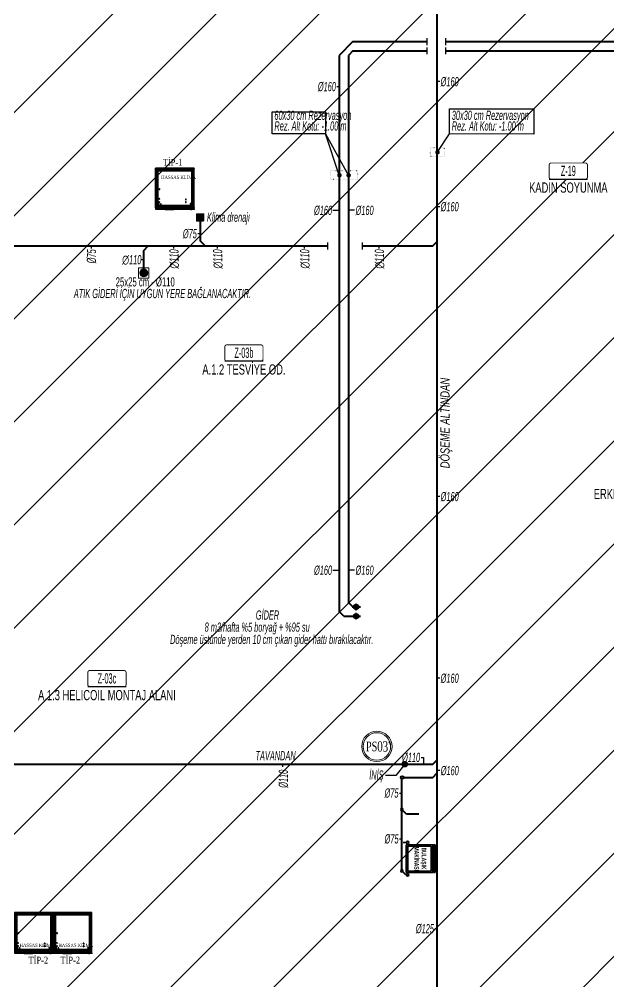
# Model space of a CAD drawing. Header units: centimetres. Extents: x 372964 to 529194, y 28783 to 59011.
# Drawn here: x 492013 to 493296, y 55016 to 57112 of the extents above; entities that cross this region are included whole.
import ezdxf
from ezdxf.enums import TextEntityAlignment as Align
from ezdxf.lldxf.tags import DXFTag

# ---------------------------------------------------------------- set-up
doc = ezdxf.new("R2010")
doc.units = ezdxf.units.CM
doc.linetypes.add('CONTINOUS', pattern=[0])
doc.linetypes.add('DOT', pattern=[0.25, 0, -0.25])
doc.layers.get('0').update_dxf_attribs({"lineweight": 9})
for name, color, linetype in [('-M-MAHAL-DEBILER', 7, 'Continuous'), ('-M-MAHAL-ETIKET-NOT', 7, 'Continuous'), ('-M-MAHAL-ETIKET-NOTM', 7, 'Continuous'), ('-M-MAHAL-ETK-', 7, 'Continuous'), ('-M-MAHAL-HAVA-DEGISIM', 7, 'Continuous'), ('-M-MAHAL-NO', 7, 'Continuous'), ('-M-MAHAL-NOM', 7, 'Continuous'), ('0-KRCN--DELİK BORU', 4, 'CONTINOUS')]:
    doc.layers.add(name, color=color, linetype=linetype)
for name, color, linetype, lineweight in [('0-KRCN REZ.', 4, 'Continuous', 30), ('0-KRCN-HVL-SANTRAL', 11, 'Continuous', 30), ('0-KRCN-M_PİSSU', 111, 'Continuous', 5), ('0-KRCN-SHT-05CIHAZ', 171, 'Continuous', 40), ('0-KRCN-SHT-MAKİNABULAŞIKÇAMAŞIR', 171, 'Continuous', 35), ('0-KRCN-SHT-PİSSU-BORU', 220, 'PISSU_LINE50', 40), ('0-KRCN-SHT-SÜZGEÇBANYO', 171, 'Continuous', 35), ('0-KRCN-SHT-YAZI-KOLADI-PİSSU', 1, 'Continuous', 35), ('0-KRCN-SHT-YAZI-ÇAP-PİSSU', 41, 'Continuous', 30), ('0-MEKANİK İSTERLER', 6, 'Continuous', 25), ('0-MEKANİK NOTLAR', 4, 'Continuous', 25)]:
    doc.layers.add(name, color=color, linetype=linetype, lineweight=lineweight)
doc.styles.add('-M-ISSO-TEXT-TTF', font='ARIALN.TTF')
doc.styles.add('-M-MHLETK-NOT', font='romans.shx', dxfattribs={"width": 0.7})
doc.styles.add('-M-MHLETK-TEXT', font='ARIALN.TTF', dxfattribs={"width": 0.7})
doc.styles.add('CAP', font='ARIALNB.TTF')
doc.styles.add('MUF', font='isocpeur.ttf')
doc.styles.get("Standard").update_dxf_attribs({"font": 'ISOCP.SHX'})
doc.styles.add('YAZI', font='times.ttf')
doc.styles.add('ÇAP', font='arial.ttf', dxfattribs={"height": 18})
doc.styles.add('ÇAP-2', font='ARIALNBI.TTF')
doc.linetypes.add('PISSU_LINE50', pattern='A,50,-10,["C",MUF,S=10,R=0,X=1,Y=-5],0', length=60)
tags = doc.linetypes.add('PİSSU', pattern='A,1.5,-0.2,[")",Standard,S=0.2,R=0,X=-0.04,Y=-0.1],-0.03', length=1.73).pattern_tags.tags
tags[15:16] = [DXFTag(74, 4), DXFTag(75, 0), DXFTag(340, '0'), DXFTag(46, 1.0), DXFTag(50, 0.0), DXFTag(44, 0.0), DXFTag(45, 0.0)]
tags[4:5] = [DXFTag(74, 4), DXFTag(75, 0), DXFTag(340, '0'), DXFTag(46, 1.0), DXFTag(50, 0.0), DXFTag(44, 0.0), DXFTag(45, 0.0)]

# ---------------------------------------------------------------- blocks, each defined once
blk = doc.blocks.new('M-MHLETK-YNG')
at = {"layer": '-M-MAHAL-ETIKET-NOTM', "color": 3, "style": '-M-ISSO-TEXT-TTF', "width": 0.8, "flags": 8}
blk.add_attdef('MAH-ADI2', text='', height=1.11, dxfattribs=at).set_placement((0, -2.55), align=Align.MIDDLE_CENTER)
at = {"layer": '-M-MAHAL-HAVA-DEGISIM', "style": '-M-MHLETK-NOT', "width": 0.5, "flags": 8}
blk.add_attdef('HAVADEG', text='', height=0.6, dxfattribs=at).set_placement((0, 3.61), align=Align.MIDDLE_CENTER)
blk.add_wipeout([(-2.08, 1.74), (2.08, 1.74), (2.08, 0), (-2.08, 0)]).dxf.layer = '-M-MAHAL-ETK-'
at = {"layer": '-M-MAHAL-ETK-', "color": 0}
for p, q in [((-2.08, 0), (2.08, 0)), ((-1.16, 0), (-1.16, 0))]:
    blk.add_line(p, q, dxfattribs=at)
blk.add_lwpolyline([(-1.88, 1.74, 0.1, 0.1, 0), (1.88, 1.74, 0.1, 0.1, -0.414214), (2.08, 1.54, 0.1, 0.1, 0), (2.08, 0.2, 0.1, 0.1, -0.414214), (1.88, 0, 0.1, 0.1, 0), (-1.88, 0, 0.1, 0.1, -0.414214), (-2.08, 0.2, 0.1, 0.1, 0), (-2.08, 1.54, 0.1, 0.1, -0.414214)], format="xyseb", close=True, dxfattribs=at)
at = {"layer": '-M-MAHAL-DEBILER', "color": 4, "style": '-M-MHLETK-NOT', "width": 0.5, "flags": 8}
blk.add_attdef('DEBIS', text='', height=0.4, dxfattribs=at).set_placement((-2.17, 2.15), align=Align.MIDDLE_CENTER)
at = {"layer": '-M-MAHAL-DEBILER', "color": 191, "style": '-M-MHLETK-NOT', "width": 0.5, "flags": 8}
blk.add_attdef('DEBIR', text='', height=0.4, dxfattribs=at).set_placement((-1.61, 2.15), align=Align.MIDDLE_CENTER)
at = {"layer": '-M-MAHAL-DEBILER', "color": 31, "style": '-M-MHLETK-NOT', "width": 0.5, "flags": 8}
blk.add_attdef('DEBIF', text='', height=0.4, dxfattribs=at).set_placement((1.59, 2.15), align=Align.MIDDLE_CENTER)
at = {"layer": '-M-MAHAL-DEBILER', "color": 1, "style": '-M-MHLETK-NOT', "width": 0.5, "flags": 8}
blk.add_attdef('DEBIE', text='', height=0.4, dxfattribs=at).set_placement((2.32, 2.15), align=Align.MIDDLE_CENTER)
at = {"layer": '-M-MAHAL-ETIKET-NOT', "color": 3}
for tag, height, style, width, flags, p in [('KIS', 0.04, '-M-MHLETK-NOT', 0.5, 9, (-2.59, 1.62)), ('ALAN', 0.04, '-M-MHLETK-NOT', 0.5, 9, (-2.58, 1.56)), ('RH', 0.04, '-M-MHLETK-NOT', 0.5, 9, (-2.39, 1.62)), ('YUKSEKLIK', 0.04, '-M-MHLETK-NOT', 0.5, 9, (-2.32, 1.56)), ('YAZ', 0.04, '-M-MHLETK-NOT', 0.5, 9, (-2.18, 1.62)), ('MAH-ADI', 1.11, '-M-ISSO-TEXT-TTF', 0.8, 8, (0, -0.93))]:
    blk.add_attdef(tag, text='', height=height, dxfattribs=dict(at, style=style, width=width, flags=flags)).set_placement(p, align=Align.MIDDLE_CENTER)
at = {"layer": '-M-MAHAL-ETIKET-NOT', "color": 3, "style": '-M-MHLETK-NOT', "width": 0.5, "flags": 9}
for tag, p, height in [('HL', (-2.62, 1.49), 0.0286), ('KLKTR', (-2.62, 1.42), 0.04), ('RDY-BOY1', (-2.61, 1.37), 0.0286), ('RDY-BOY2', (-2.61, 1.32), 0.0286), ('RDY-BOY3', (-2.61, 1.27), 0.0286), ('RDY-BOY4', (-2.61, 1.22), 0.0286), ('KON-BOY1', (-2.61, 1.14), 0.0286), ('KON-BOY2', (-2.61, 1.09), 0.0286), ('KON-BOY3', (-2.61, 1.04), 0.0286), ('HLA', (-2.52, 1.49), 0.0286), ('RDY-TIP1', (-2.5, 1.37), 0.0286), ('RDY-TIP2', (-2.5, 1.32), 0.0286), ('RDY-TIP3', (-2.5, 1.27), 0.0286), ('RDY-TIP4', (-2.5, 1.22), 0.0286), ('KON-TIP1', (-2.5, 1.14), 0.0286), ('KON-TIP2', (-2.5, 1.09), 0.0286), ('KON-TIP3', (-2.5, 1.04), 0.0286), ('RDY-ADET1', (-2.39, 1.37), 0.0286), ('RDY-ADET2', (-2.39, 1.32), 0.0286), ('RDY-ADET3', (-2.39, 1.27), 0.0286), ('RDY-ADET4', (-2.39, 1.22), 0.0286), ('KON-ADET1', (-2.39, 1.14), 0.0286), ('KON-ADET2', (-2.39, 1.09), 0.0286), ('KON-ADET3', (-2.39, 1.04), 0.0286), ('RDY-ISI1', (-2.27, 1.37), 0.0286), ('RDY-ISI2', (-2.27, 1.32), 0.0286), ('RDY-ISI3', (-2.27, 1.27), 0.0286), ('RDY-ISI4', (-2.27, 1.22), 0.0286), ('KON-ISI1', (-2.27, 1.14), 0.0286), ('KON-ISI2', (-2.27, 1.09), 0.0286), ('KON-ISI3', (-2.27, 1.04), 0.0286), ('SHG', (-2.23, 1.49), 0.0286), ('AHU', (-2.23, 1.44), 0.0286), ('LHG', (-2.13, 1.49), 0.0286), ('RDY-BNP1', (-2.1, 1.37), 0.0286), ('RDY-BNP2', (-2.1, 1.32), 0.0286), ('RDY-BNP3', (-2.1, 1.27), 0.0286), ('RDY-BNP4', (-2.1, 1.22), 0.0286), ('KON-BNP1', (-2.1, 1.14), 0.0286), ('KON-BNP2', (-2.1, 1.09), 0.0286), ('KON-BNP3', (-2.1, 1.04), 0.0286), ('HG', (-2.04, 1.49), 0.0286), ('HGA', (-1.96, 1.49), 0.0286), ('EF', (-1.96, 1.44), 0.0286), ('RDY-BNK1', (-1.96, 1.37), 0.0286), ('RDY-BNK2', (-1.96, 1.32), 0.0286), ('RDY-BNK3', (-1.96, 1.27), 0.0286), ('RDY-BNK4', (-1.96, 1.22), 0.0286), ('KON-BNK1', (-1.96, 1.14), 0.0286), ('KON-BNK2', (-1.96, 1.09), 0.0286), ('KON-BNK3', (-1.96, 1.04), 0.0286), ('FCU-TIP1', (-2.61, 0.96), 0.0286), ('FCU-TIP2', (-2.61, 0.91), 0.0286), ('FCU-TIP3', (-2.61, 0.86), 0.0286), ('VRV-TIP1', (-2.61, 0.76), 0.0286), ('VRV-TIP2', (-2.61, 0.71), 0.0286), ('FCU-ADET1', (-2.52, 0.96), 0.0286), ('FCU-ADET2', (-2.52, 0.91), 0.0286), ('FCU-ADET3', (-2.52, 0.86), 0.0286), ('VRV-ADET1', (-2.52, 0.76), 0.0286), ('VRV-ADET2', (-2.52, 0.71), 0.0286), ('FCU-KAP1', (-2.4, 0.96), 0.0286), ('FCU-KAP2', (-2.4, 0.91), 0.0286), ('FCU-KAP3', (-2.4, 0.86), 0.0286), ('VRV-KAP1', (-2.4, 0.76), 0.0286), ('VRV-KAP2', (-2.4, 0.71), 0.0286), ('FCU-DUY1', (-2.27, 0.96), 0.0286), ('FCU-DUY2', (-2.27, 0.91), 0.0286), ('FCU-DUY3', (-2.27, 0.86), 0.0286), ('VRV-DUY1', (-2.27, 0.76), 0.0286), ('VRV-DUY2', (-2.27, 0.71), 0.0286), ('FCU-SOG1', (-2.15, 0.96), 0.0286), ('FCU-SOG2', (-2.15, 0.91), 0.0286), ('FCU-SOG3', (-2.15, 0.86), 0.0286), ('VRV-SOG1', (-2.15, 0.76), 0.0286), ('VRV-SOG2', (-2.15, 0.71), 0.0286), ('FCU-ISI1', (-2.04, 0.96), 0.0286), ('FCU-ISI2', (-2.04, 0.91), 0.0286), ('FCU-ISI3', (-2.04, 0.86), 0.0286), ('VRV-ISI1', (-2.04, 0.76), 0.0286), ('VRV-ISI2', (-2.04, 0.71), 0.0286), ('FCU-DEBI1', (-1.95, 0.96), 0.0286), ('FCU-DEBI2', (-1.95, 0.91), 0.0286), ('FCU-DEBI3', (-1.95, 0.86), 0.0286), ('VRV-DEBI1', (-1.95, 0.76), 0.0286), ('VRV-DEBI2', (-1.95, 0.71), 0.0286), ('FCU-BNP1', (-1.83, 0.96), 0.0286), ('FCU-BNP2', (-1.83, 0.91), 0.0286), ('FCU-BNP3', (-1.83, 0.86), 0.0286), ('VRV-BNP1', (-1.83, 0.76), 0.0286), ('VRV-BNP2', (-1.83, 0.71), 0.0286), ('FCU-BNK1', (-1.61, 0.96), 0.0286), ('FCU-BNK2', (-1.61, 0.91), 0.0286), ('FCU-BNK3', (-1.61, 0.86), 0.0286), ('VRV-BNK1', (-1.61, 0.76), 0.0286), ('VRV-BNK2', (-1.61, 0.71), 0.0286)]:
    blk.add_attdef(tag, p, '', height=height, dxfattribs=at)
at = {"layer": '-M-MAHAL-HAVA-DEGISIM', "style": '-M-MHLETK-NOT', "width": 0.5, "flags": 8}
blk.add_attdef('HAVA', text='', height=0.6, dxfattribs=at).set_placement((0, 2.4), align=Align.MIDDLE_CENTER)
at = {"layer": '-M-MAHAL-NO', "color": 7, "style": '-M-MHLETK-TEXT', "width": 0.6, "flags": 8}
blk.add_attdef('MAH-NO', text='', height=1.11, dxfattribs=at).set_placement((0, 0.89), align=Align.MIDDLE_CENTER)
at = {"layer": '-M-MAHAL-NOM', "color": 7, "style": '-M-MHLETK-TEXT', "width": 0.6, "flags": 8}
blk.add_attdef('MAH-NOM', text='', height=1.11, dxfattribs=at).set_placement((0, 0.89), align=Align.MIDDLE_CENTER)
blk = doc.blocks.new('*U37')
at = {"layer": '0-KRCN-SHT-MAKİNABULAŞIKÇAMAŞIR', "color": 120}
for p, q in [((-27, 50.6), (27, 50.6)), ((-35.3, -3.5), (-35.3, -10.8))]:
    blk.add_line(p, q, dxfattribs=at)
blk.add_lwpolyline([(30, 55.3), (-30, 55.3), (-30, 58.8), (30, 58.8)], close=True, dxfattribs=at)
at = {"layer": '0-KRCN-SHT-MAKİNABULAŞIKÇAMAŞIR'}
blk.add_lwpolyline([(30, 54.3), (-30, 54.3), (-30, -3.7), (30, -3.7), (30, 54.3)], close=True, dxfattribs=at)
at = {"layer": '0-KRCN-SHT-MAKİNABULAŞIKÇAMAŞIR', "color": 120}
blk.add_lwpolyline([(-27, 50.6), (-27, -0.7), (27, -0.7), (27, 50.6)], dxfattribs=at)
for centre in [(-35.3, -0.9), (35.3, -0.9)]:
    blk.add_circle(centre, 2.69, dxfattribs=at)
at = {"layer": '0-KRCN-SHT-MAKİNABULAŞIKÇAMAŞIR', "color": 120, "style": 'CAP', "width": 0.75}
for s, p in [('MAKİNASI', (0.1, 19.8)), ('BULAŞIK', (-0.4, 33.1))]:
    blk.add_text(s, height=10, dxfattribs=at).set_placement(p, align=Align.MIDDLE)
blk = doc.blocks.new('A$C354C280E')
at = {"layer": '0-KRCN-SHT-YAZI-KOLADI-PİSSU', "color": 6, "lineweight": 20}
for radius in [22, 20]:
    blk.add_circle((0, 0), radius, dxfattribs=at)
at = {"layer": '0-KRCN-SHT-YAZI-KOLADI-PİSSU', "color": 6, "style": 'YAZI', "width": 0.7}
blk.add_text('PS', height=14, rotation=360, dxfattribs=at).set_placement((0.6, 0), align=Align.MIDDLE_RIGHT)
blk.add_attdef('99', text='', height=14, rotation=360, dxfattribs=at).set_placement((0.6, 0), align=Align.MIDDLE_LEFT)
blk = doc.blocks.new('G$CAA6DA624')
at = {"layer": '0-KRCN-SHT-YAZI-ÇAP-PİSSU', "linetype": 'Continuous'}
blk.add_lwpolyline([(0, 54.6), (184, 54.6), (184, -0.1), (0, 0)], close=True, dxfattribs=at)
at = {"layer": '0-KRCN-SHT-YAZI-ÇAP-PİSSU', "linetype": 'Continuous', "style": 'ÇAP-2', "width": 0.7}
for s, p in [('30x30 cm Rezervasyon', (5.1, 30.7)), ('Rez. Alt Kotu: -1.00 m', (5.1, 7.4))]:
    blk.add_text(s, height=20, dxfattribs=at).set_placement(p)
blk = doc.blocks.new('DİKİŞLİ ÇELİK BORU-DN50')
h = blk.add_hatch(color=256)
edge = h.paths.add_edge_path(flags=17)
edge.add_arc((0, 0), 26.5, 0, 360)
edge = h.paths.add_edge_path()
edge.add_arc((0, 0), 30.1, 0, 360)
at = {"color": 7}
for radius in [30.1, 26.5]:
    blk.add_circle((0, 0), radius, dxfattribs=at)
blk = doc.blocks.new('A$C54E7696C')
at = {"layer": '0-KRCN-M_PİSSU', "color": 41}
for p, q in [((13.3, 7.5), (1.7, 7.5)), ((13.1, 9.1), (1.9, 9.1)), ((13.1, 5.9), (1.9, 5.9)), ((12.4, 4.3), (2.6, 4.3)), ((12.3, 10.7), (2.7, 10.7)), ((10.9, 2.7), (4.1, 2.7)), ((10.7, 12.3), (4.3, 12.3))]:
    blk.add_line(p, q, dxfattribs=at)
at = {"layer": '0-KRCN-M_PİSSU'}
blk.add_lwpolyline([(15, 0), (0, 0), (0, 15), (15, 15)], close=True, dxfattribs=at)
at = {"layer": '0-KRCN-M_PİSSU', "color": 41}
blk.add_circle((7.5, 7.4), 5.83, dxfattribs=at)
blk = doc.blocks.new('*U36')
at = {"layer": '0-KRCN-M_PİSSU', "color": 124}
blk.add_circle((0, 0), 8, dxfattribs=at)
at = {"layer": '0-KRCN-M_PİSSU', "color": 41}
for radius in [6.75, 5.25, 3.75, 2.25, 0.75]:
    blk.add_circle((0, 0), radius, dxfattribs=at)
blk = doc.blocks.new('A$C599c51df')
at = {"layer": '0-KRCN-M_PİSSU', "xscale": 1.493337490610429, "yscale": 1.493337490610429, "zscale": 1.493337490610429}
blk.add_blockref('A$C54E7696C', (0, 0), dxfattribs=at)
at = {"layer": '0-KRCN-M_PİSSU', "xscale": -1, "rotation": 180}
blk.add_blockref('*U36', (11.2, 11.2), dxfattribs=at)
blk = doc.blocks.new('G$C18012375')
at = {"layer": '0-KRCN-SHT-PİSSU-BORU', "color": 30}
for p, q in [((0, 9), (0, -9)), ((0, 0), (0, 5))]:
    blk.add_line(p, q, dxfattribs=at)
blk.add_circle((0, 0), 5, dxfattribs=at)
for centre, start, end in [((0, -2.5), 90, 270), ((0, 2.5), 270, 90)]:
    blk.add_arc(centre, 2.5, start, end, dxfattribs=at)
at = {"layer": '0-KRCN-SHT-YAZI-ÇAP-PİSSU', "color": 30, "linetype": 'Continuous'}
blk.add_line((-7.5, 0), (7.5, 0), dxfattribs=at)
blk = doc.blocks.new('SE2')
at = {"layer": '0-KRCN-HVL-SANTRAL', "color": 7, "linetype": 'Continuous'}
for p, q in [((270.7, 172.9), (270.7, 258.3)), ((270.7, 258.3), (270.9, 258.3)), ((273, 258.5), (270.9, 258.5)), ((270.9, 258.5), (270.9, 258.4)), ((273, 258.4), (270.9, 258.4)), ((270.9, 258.3), (270.9, 258.3)), ((270.9, 258.3), (273, 258.3)), ((270.9, 172.9), (270.9, 258.3)), ((273, 258.3), (273, 254.7)), ((273, 254.7), (273, 254.7)), ((273, 254.7), (273, 254.7)), ((273, 254.7), (273.2, 254.7)), ((273, 176.2), (273, 254.7)), ((273.1, 254.8), (273.1, 258.3)), ((273.1, 254.8), (273.2, 254.8)), ((273.2, 258.3), (273.3, 258.3)), ((273.2, 254.8), (273.2, 258.3)), ((273.2, 256.8), (273.3, 256.8)), ((273.9, 256.3), (273.2, 256.3)), ((352.7, 255.9), (273.2, 255.9)), ((273.2, 254.7), (273.2, 254.8)), ((273.2, 254.7), (273.2, 176.2)), ((275.8, 253.3), (273.2, 253.3)), ((273.3, 256.8), (273.3, 258.3)), ((352.6, 258.3), (273.3, 258.3)), ((273.3, 258.3), (273.3, 256.8)), ((352.6, 256.8), (273.3, 256.8)), ((273.4, 258.5), (352.5, 258.5)), ((273.4, 256.6), (273.4, 256.6)), ((352.5, 256.6), (273.4, 256.6)), ((275.9, 253.3), (273.6, 253.3)), ((273.6, 253.3), (273.6, 177.3)), ((273.9, 256.5), (273.9, 256.6)), ((351.9, 256.5), (273.9, 256.5)), ((273.9, 256.2), (273.9, 256.5)), ((351.9, 256.2), (273.9, 256.2)), ((274.2, 256.6), (274.2, 256.5)), ((274.2, 256.5), (351.6, 256.5)), ((276.1, 254), (275.8, 254)), ((275.8, 254), (275.8, 253.3)), ((275.9, 177.3), (275.9, 253.3)), ((276.1, 253.7), (276.1, 254)), ((276.1, 253.7), (349.7, 253.7)), ((276.1, 253.3), (276.1, 253.7)), ((349.7, 253.3), (276.1, 253.3)), ((349.7, 254), (350, 254)), ((349.7, 253.7), (349.7, 254)), ((349.7, 253.3), (349.7, 253.7)), ((352.3, 253.3), (349.9, 253.3)), ((349.9, 253.3), (349.9, 177.3)), ((350, 254), (350, 253.3)), ((352.7, 253.3), (350, 253.3)), ((351.6, 256.5), (351.6, 256.6)), ((351.9, 256.6), (351.9, 256.5)), ((351.9, 256.2), (351.9, 256.5)), ((352.7, 256.3), (351.9, 256.3)), ((352.3, 177.3), (352.3, 253.3)), ((352.5, 256.6), (352.5, 256.6)), ((352.7, 258.3), (352.6, 258.3)), ((352.6, 258.3), (352.6, 256.8)), ((352.6, 256.8), (352.6, 258.3)), ((352.7, 256.8), (352.6, 256.8)), ((352.7, 254.8), (352.7, 258.3)), ((352.7, 254.7), (352.7, 254.8)), ((352.8, 254.8), (352.7, 254.8)), ((352.9, 254.7), (352.7, 254.7)), ((352.7, 254.7), (352.7, 176.2)), ((354.9, 258.3), (352.8, 258.3)), ((352.8, 258.3), (352.8, 254.7)), ((352.8, 254.8), (352.8, 258.3)), ((352.9, 254.7), (352.8, 254.7)), ((352.9, 258.5), (354.9, 258.5)), ((352.9, 258.4), (354.9, 258.4)), ((352.9, 254.7), (352.9, 254.7)), ((352.9, 176.2), (352.9, 254.7)), ((354.9, 258.5), (354.9, 258.4)), ((354.9, 172.9), (354.9, 258.3)), ((354.9, 258.3), (354.9, 258.3)), ((355.1, 258.3), (354.9, 258.3)), ((355.1, 172.9), (355.1, 258.3)), ((270.7, 172.9), (270.9, 172.9)), ((270.9, 172.8), (270.9, 172.9)), ((270.9, 172.8), (272.7, 172.8)), ((270.9, 172.7), (270.9, 172.8)), ((272.8, 172.8), (270.9, 172.8)), ((270.9, 172.7), (272.7, 172.7)), ((272.8, 174.5), (272.8, 172.8)), ((273.2, 174.5), (272.8, 174.5)), ((272.8, 174.4), (273.8, 174.3)), ((273, 174.3), (272.8, 174.3)), ((273.7, 174.3), (272.8, 174.3)), ((272.8, 172.9), (272.8, 174.1)), ((272.9, 172.9), (272.9, 174.1)), ((273, 176.2), (273.2, 176.2)), ((273, 176.2), (273, 176.2)), ((273.2, 176.2), (273, 176.2)), ((273, 174.3), (273.6, 174.3)), ((273, 174.2), (273.6, 174.2)), ((273.2, 177.3), (275.8, 177.3)), ((273.2, 176.2), (273.2, 176.2)), ((273.2, 176.2), (273.2, 174.5)), ((273.2, 174.8), (274, 174.7)), ((273.2, 173.5), (273.2, 171.9)), ((273.3, 173.5), (273.3, 171.9)), ((273.3, 171.8), (275.3, 169.5)), ((274, 173.7), (273.4, 173.7)), ((274, 173.6), (273.4, 173.6)), ((274.2, 173.5), (273.4, 173.5)), ((273.4, 173.5), (273.4, 171.9)), ((273.4, 171.9), (275.4, 169.6)), ((273.4, 171.9), (275.4, 169.7)), ((273.5, 173.8), (273.5, 173.7)), ((352.3, 173.8), (273.5, 173.8)), ((273.6, 177.3), (275.9, 177.3)), ((273.7, 174.3), (273.6, 174.3)), ((273.6, 174.3), (273.6, 174.2)), ((273.8, 173.5), (274, 173.5)), ((274, 174.7), (273.9, 174.4)), ((274, 174.7), (274.2, 174.7)), ((274, 173.6), (274, 173.7)), ((274, 173.7), (274.2, 173.7)), ((274, 173.5), (274, 173.6)), ((274.1, 173.5), (274.1, 173.6)), ((274.2, 173.6), (274.1, 173.6)), ((274.2, 174.7), (352.7, 174.7)), ((274.2, 174.7), (275, 174.7)), ((274.2, 174.7), (274.2, 174.5)), ((351.7, 174.5), (274.2, 174.5)), ((274.2, 174.5), (274.2, 174.5)), ((274.2, 173.7), (351.7, 173.7)), ((274.2, 173.7), (274.2, 173.5)), ((274.2, 173.5), (274.2, 173.5)), ((274.2, 173.5), (274.2, 173.5)), ((274.2, 173.5), (274.2, 173.5)), ((351.7, 173.5), (274.2, 173.5)), ((275, 174.5), (275, 174.7)), ((275.4, 174.5), (275.5, 174.5)), ((275.4, 169.7), (275.5, 169.7)), ((275.5, 169.7), (275.5, 169.7)), ((275.5, 169.7), (350.4, 169.7)), ((275.5, 169.7), (275.5, 169.5)), ((275.5, 169.6), (275.5, 169.6)), ((275.5, 169.6), (275.5, 169.5)), ((275.5, 169.5), (275.5, 169.5)), ((350.4, 169.5), (275.5, 169.5)), ((275.8, 176.6), (275.8, 177.3)), ((276.1, 176.6), (275.8, 176.6)), ((275.8, 169.5), (275.8, 169.3)), ((278.6, 169.3), (275.8, 169.3)), ((275.8, 169.3), (278.6, 169.3)), ((275.8, 169.3), (276.1, 169)), ((276.1, 177.3), (349.7, 177.3)), ((276.1, 177.3), (276.1, 176.9)), ((276.1, 176.9), (276.1, 176.6)), ((349.7, 176.9), (276.1, 176.9)), ((278.3, 169), (276.1, 169)), ((276.2, 169), (278.3, 169)), ((278.3, 169), (278.6, 169.3)), ((278.6, 169.3), (278.6, 169.5)), ((315.3, 169.5), (315.3, 169)), ((315.9, 169), (315.3, 169)), ((315.9, 169), (315.9, 169.5)), ((333.4, 169), (315.9, 169)), ((333.4, 169.5), (333.4, 169)), ((334, 169), (333.4, 169)), ((334, 169), (334, 169.5)), ((349.7, 177.3), (349.7, 176.9)), ((349.7, 176.9), (349.7, 176.6)), ((349.7, 176.6), (350, 176.6)), ((349.9, 177.3), (352.3, 177.3)), ((350, 177.3), (352.7, 177.3)), ((350, 176.6), (350, 177.3)), ((350.4, 169.7), (350.4, 169.5)), ((350.4, 169.7), (350.4, 169.7)), ((350.4, 169.7), (350.5, 169.7)), ((350.4, 169.6), (350.4, 169.5)), ((350.4, 169.6), (350.4, 169.6)), ((350.4, 169.5), (350.4, 169.5)), ((350.5, 169.6), (352.5, 171.9)), ((350.5, 169.7), (352.5, 171.9)), ((350.5, 169.5), (352.6, 171.8)), ((351, 170.2), (351, 170.3)), ((351.7, 169.6), (351.1, 170.2)), ((351.2, 170.3), (351.4, 170.1)), ((352.4, 169.6), (351.4, 170.5)), ((351.4, 170.1), (351.6, 170.3)), ((351.7, 173.5), (351.7, 173.7)), ((351.7, 173.7), (351.8, 173.7)), ((351.7, 173.5), (351.7, 173.6)), ((351.7, 173.6), (351.7, 173.6)), ((352.5, 173.5), (351.7, 173.5)), ((351.7, 173.5), (351.7, 173.5)), ((351.7, 173.5), (351.7, 173.5)), ((351.7, 173.5), (351.7, 173.5)), ((352, 169.9), (351.7, 169.6)), ((351.7, 169.6), (352, 169.9)), ((351.7, 169.6), (351.7, 169.6)), ((352.4, 173.7), (351.8, 173.7)), ((351.8, 173.6), (351.8, 173.7)), ((352.4, 173.6), (351.8, 173.6)), ((351.8, 173.5), (351.8, 173.6)), ((351.8, 173.5), (352, 173.5)), ((352, 171.3), (351.9, 171.3)), ((352, 171.3), (352, 171.3)), ((352.1, 174.3), (352.2, 174.3)), ((352.2, 174.3), (352.2, 174.2)), ((352.2, 174.3), (352.8, 174.3)), ((352.2, 174.2), (352.8, 174.2)), ((352.3, 173.8), (352.3, 173.7)), ((352.4, 171.6), (352.6, 171.4)), ((352.5, 171.9), (352.5, 173.5)), ((352.5, 171.9), (352.5, 173.5)), ((352.6, 171.9), (352.6, 173.5)), ((352.6, 171.4), (353.5, 172.5)), ((352.7, 176.2), (352.7, 176.2)), ((352.9, 176.2), (352.7, 176.2)), ((352.7, 176.2), (352.7, 174.5)), ((352.7, 176.2), (352.9, 176.2)), ((352.7, 174.5), (352.7, 174.3)), ((352.7, 174.5), (353.1, 174.5)), ((352.9, 176.2), (352.9, 176.2)), ((352.9, 172.9), (352.9, 174.1)), ((353.4, 170.2), (352.9, 169.6)), ((353, 172.9), (353, 174.1)), ((353, 172.7), (353.1, 172.7)), ((353, 172), (353, 172.7)), ((353.1, 174.5), (353.1, 172.8)), ((353.1, 172.8), (354.9, 172.8)), ((354.9, 172.8), (353.1, 172.8)), ((354.9, 172.7), (353.1, 172.7)), ((353.1, 172.7), (353.1, 172.1)), ((353.4, 170.7), (353.6, 170.9)), ((354, 172.5), (354.6, 172)), ((354.6, 171.5), (354.1, 170.9)), ((354.2, 170.9), (354.1, 170.9)), ((354.2, 171), (354.2, 170.9)), ((354.5, 172.7), (354.5, 172)), ((354.5, 172.7), (354.5, 172)), ((354.5, 172.1), (354.5, 172.7)), ((354.5, 171.4), (354.5, 171.3)), ((354.5, 171.4), (354.5, 171.3)), ((354.5, 171.3), (354.5, 171.3)), ((354.5, 171.3), (354.5, 171.3)), ((354.5, 171.3), (354.5, 171.3)), ((354.9, 172.8), (354.9, 172.9)), ((355.1, 172.9), (354.9, 172.9)), ((354.9, 172.7), (354.9, 172.8))]:
    blk.add_line(p, q, dxfattribs=at)
blk.add_lwpolyline([(270.7, 258.5), (355.1, 258.5), (355.1, 169.5), (270.7, 169.5)], close=True, dxfattribs=at)
for centre, radius in [((274, 251.9), 0.35), ((351.8, 251.9), 0.35), ((274, 227.5), 0.35), ((346.6, 213.3), 0.9), ((351.8, 227.5), 0.35), ((274, 203.1), 0.35), ((289.2, 190.8), 0.9), ((346.8, 191.8), 0.9), ((351.8, 203.1), 0.35), ((274, 178.7), 0.35), ((279.2, 181.3), 0.9), ((289.2, 184.8), 0.9), ((343.6, 180.4), 0.9), ((346.8, 185), 0.9), ((348.3, 180.4), 0.9), ((351.8, 178.7), 0.35)]:
    blk.add_circle(centre, radius, dxfattribs=at)
for centre, radius, start, end in [((270.9, 258.3), 0.2, 90, 180), ((270.9, 258.3), 0.1, 90, 180), ((273, 258.3), 0.2, 0, 90), ((273, 258.3), 0.1, 0, 90), ((273.4, 258.3), 0.2, 90, 180), ((273.4, 256.8), 0.2, 180, 270), ((273.4, 258.3), 0.1, 157.5, 180), ((352.5, 258.3), 0.2, 0, 90), ((352.5, 256.8), 0.2, 270, 0), ((352.5, 258.3), 0.1, 0, 32.8923), ((352.9, 258.3), 0.2, 90, 180), ((352.9, 258.3), 0.1, 90, 180), ((354.9, 258.3), 0.2, 0, 90), ((354.9, 258.3), 0.1, 0, 90), ((270.9, 172.9), 0.2, 180, 270), ((270.9, 172.9), 0.1, 180, 270), ((272.7, 172.9), 0.2, 270, 0), ((272.7, 172.9), 0.1, 270, 0), ((273, 174.1), 0.2, 90, 180), ((273, 174.1), 0.1, 90, 180), ((273.4, 173.5), 0.2, 90, 180), ((273.4, 171.9), 0.2, 180, 222), ((273.4, 173.5), 0.1, 90, 180), ((273.4, 171.9), 0.1, 180, 222), ((274.2, 173.8), 0.65, 90, 180), ((273.8, 173.3), 0.2, 90, 112.3795), ((274, 173.6), 0.1, 0, 90), ((275, 174), 0.7, 50.2113, 90), ((275.5, 169.7), 0.2, 222, 270), ((275.5, 169.7), 0.1, 222, 270), ((275, 174), 0.7, 45.9033, 50.2113), ((275.9, 169.3), 0.05, 180, 225), ((276.2, 169), 0.05, 225, 270), ((278.3, 169), 0.05, 270, 315), ((278.6, 169.3), 0.05, 315, 0), ((350.4, 169.7), 0.1, 270, 318), ((350.4, 169.7), 0.2, 270, 318), ((351.7, 173.8), 0.65, 0, 90), ((351.8, 173.6), 0.1, 90, 180), ((352, 173.3), 0.2, 67.6205, 90), ((352.4, 173.5), 0.2, 0, 90), ((352.4, 173.5), 0.1, 0, 90), ((352.7, 169.9), 0.381, 228, 318), ((352.4, 171.9), 0.1, 318, 0), ((352.4, 171.9), 0.2, 318, 0), ((352.8, 174.1), 0.2, 0, 90), ((352.8, 174.1), 0.1, 0, 90), ((353.1, 172.9), 0.2, 180, 270), ((353.1, 172.9), 0.1, 180, 270), ((353.2, 170.4), 0.381, 318, 48), ((353.8, 172.2), 0.381, 48, 138), ((353.8, 171.2), 0.381, 228, 318), ((354.2, 171.3), 0.38, 270, 0), ((354.2, 171.3), 0.3, 275.5701, 0), ((354.2, 171.3), 0.38, 270, 0), ((354.3, 171.7), 0.381, 318, 48), ((354.9, 172.9), 0.1, 270, 0), ((354.9, 172.9), 0.2, 270, 0)]:
    blk.add_arc(centre, radius, start, end, dxfattribs=at)
for centre, major_axis, start_param, end_param in [((273.4, 256.8), (0, 0.2), 1.570796, 3.141593), ((352.5, 256.8), (0, -0.2), 0, 1.570796)]:
    blk.add_ellipse(centre, major_axis=major_axis, ratio=0.5, start_param=start_param, end_param=end_param, dxfattribs=at)
for points in [[(273.4, 258.5), (273.4, 258.5), (273.4, 258.5), (273.3, 258.4), (273.3, 258.4), (273.3, 258.4), (273.3, 258.4), (273.3, 258.3), (273.3, 258.3), (273.3, 258.3)], [(352.6, 258.3), (352.6, 258.3), (352.6, 258.3), (352.5, 258.4), (352.5, 258.4), (352.5, 258.4), (352.5, 258.4), (352.5, 258.5), (352.5, 258.5), (352.5, 258.5)]]:
    blk.add_open_spline(points, degree=3, knots=[0, 0, 0, 0, 0.25, 0.25, 0.5, 0.5, 0.75, 0.75, 1, 1, 1, 1], dxfattribs=at)
blk.add_point((270.7, 169.5), dxfattribs=at)
blk = doc.blocks.new('0-MEK-SHT-SÜZGEÇ BANYO-1')
at = {"layer": '0-KRCN-SHT-SÜZGEÇBANYO', "color": 120, "lineweight": 20}
for p, q in [((-5, -4.5), (5, -4.5)), ((-5, -6.5), (5, -6.5)), ((-5, -8.5), (5, -8.5)), ((-5, -10.5), (5, -10.5))]:
    blk.add_line(p, q, dxfattribs=at)
at = {"layer": '0-KRCN-SHT-SÜZGEÇBANYO'}
blk.add_lwpolyline([(-7.5, 0), (7.5, 0), (7.5, -15), (-7.5, -15)], close=True, dxfattribs=at)
at = {"layer": '0-KRCN-SHT-SÜZGEÇBANYO', "color": 120, "lineweight": 20}
blk.add_lwpolyline([(-5, -2.5), (5, -2.5), (5, -12.5), (-5, -12.5)], close=True, dxfattribs=at)
at = {"layer": '0-KRCN-SHT-SÜZGEÇBANYO'}
blk.add_circle((0, -7.5), 3.5, dxfattribs=at)

msp = doc.modelspace()

# ---------------------------------------------------------------- hatches: boundary and pattern name
h = msp.add_hatch()
h.set_pattern_fill('ANSI31', color=8, scale=50, style=0)
h.paths.add_polyline_path([(475400, 51640), (498580, 51640), (498580, 57840), (475400, 57840)])
at = {"layer": '0-KRCN-SHT-PİSSU-BORU'}
h = msp.add_hatch(dxfattribs=at)
h.set_pattern_fill('ANSI37', color=256, scale=0.2, angle=180)
h.set_pattern_definition([(45, (489475.3407, 63894.6822), (-0.449012806, 0.449012806), []), (135, (489475.3407, 63894.6822), (-0.449012806, -0.449012806), [])])
h.paths.add_polyline_path([(492855.585, 55489.546, 1), (492849.585, 55489.546, 1)])
h.paths.add_polyline_path([(492857.585, 55489.546, 1), (492847.585, 55489.546, 1)])
at = {"layer": '0-KRCN-SHT-YAZI-ÇAP-PİSSU', "linetype": 'Continuous'}
h = msp.add_hatch(color=256, dxfattribs=at)
h.dxf.hatch_style = 1
edge = h.paths.add_edge_path()
edge.add_arc((492923.757, 56821.949), 5, -90, 270, ccw=False)
h = msp.add_hatch(color=256, dxfattribs=at)
h.dxf.hatch_style = 1
edge = h.paths.add_edge_path()
edge.add_arc((492710.293, 56771.949), 5, -90, 270, ccw=False)
h = msp.add_hatch(color=256, dxfattribs=at)
h.dxf.hatch_style = 1
edge = h.paths.add_edge_path()
edge.add_arc((492730.293, 56771.949), 5, -90, 270, ccw=False)

# ---------------------------------------------------------------- linework, layer by layer
at = {"layer": '0-KRCN REZ.', "linetype": 'DOT', "ltscale": 10}
for points in [[(492938.21, 56812.563), (492908.21, 56812.563), (492908.21, 56832.563), (492938.21, 56832.563)], [(492749.746, 56762.563), (492689.746, 56762.563), (492689.746, 56782.563), (492749.746, 56782.563)]]:
    msp.add_lwpolyline(points, close=True, dxfattribs=at)
at = {"layer": '0-KRCN-SHT-PİSSU-BORU'}
for p, q in [((492923.21, 52086.653), (492923.21, 57662.403)), ((492407.246, 56676.563), (492407.246, 56628.869)), ((492418.148, 56617.966), (492407.246, 56628.869)), ((492913.21, 56617.966), (492923.21, 56627.966)), ((491787.246, 56617.966), (492684.179, 56617.966)), ((492284.264, 56607.966), (492294.264, 56617.966)), ((492284.264, 56559.458), (492284.264, 56607.966)), ((492759.712, 56617.966), (492913.21, 56617.966)), ((492913.21, 55489.546), (492923.21, 55499.546)), ((491073.063, 55489.546), (492852.585, 55489.546)), ((492852.585, 55489.546), (492913.21, 55489.546)), ((492846.203, 55257.513), (492846.203, 55457.579)), ((492849.746, 55460.529), (492913.21, 55460.529)), ((492913.21, 55460.529), (492923.21, 55470.529)), ((492856.203, 55380.829), (492846.203, 55390.829)), ((492883.116, 55380.829), (492856.203, 55380.829)), ((492855.067, 55248.649), (492846.203, 55257.513)), ((492858.634, 55248.649), (492855.067, 55248.649))]:
    msp.add_line(p, q, dxfattribs=at)
at = {"layer": '0-KRCN-SHT-PİSSU-BORU', "color": 30}
for p, q in [((492739.746, 57062.854), (492709.746, 57032.854)), ((492739.746, 57062.854), (492900.305, 57062.854)), ((492941.115, 57062.854), (493939.489, 57062.854)), ((492709.746, 57032.854), (492709.746, 55822.063)), ((492739.746, 57042.854), (492729.746, 57032.854)), ((492729.746, 57032.854), (492729.746, 55842.063)), ((492739.746, 57042.854), (492900.305, 57042.854)), ((492941.115, 57042.854), (493939.489, 57042.854)), ((492739.746, 55832.063), (492729.746, 55842.063)), ((492739.746, 55832.063), (492751.746, 55832.063)), ((492719.746, 55812.063), (492709.746, 55822.063)), ((492719.746, 55812.063), (492746.746, 55812.063))]:
    msp.add_line(p, q, dxfattribs=at)
at = {"layer": '0-KRCN-SHT-PİSSU-BORU'}
for centre, radius in [((492852.585, 55489.546), 5), ((492852.585, 55489.546), 3), ((492846.746, 55460.529), 3)]:
    msp.add_circle(centre, radius, dxfattribs=at)
at = {"layer": '0-KRCN-SHT-YAZI-ÇAP-PİSSU', "linetype": 'Continuous'}
for p, q in [((492900.305, 57070.354), (492900.305, 57055.354)), ((492941.115, 57070.354), (492941.115, 57055.354)), ((492900.305, 57050.354), (492900.305, 57035.354)), ((492941.115, 57050.354), (492941.115, 57035.354)), ((492704.561, 56965.068), (492709.746, 56965.068)), ((492928.395, 56975.918), (492923.21, 56975.918)), ((492679.987, 56861.819), (492729.746, 56771.774)), ((492709.746, 56771.848), (492679.987, 56861.819)), ((492923.21, 56821.84), (492949.666, 56861.873)), ((492696.209, 56695.716), (492709.746, 56695.716)), ((492743.282, 56695.716), (492729.746, 56695.716)), ((492928.395, 56703.563), (492923.21, 56703.563)), ((492401.899, 56644.856), (492407.246, 56644.856)), ((492684.179, 56625.466), (492684.179, 56610.466)), ((492759.712, 56625.466), (492759.712, 56610.466)), ((492170.509, 56612.62), (492170.509, 56617.966)), ((492350.058, 56612.62), (492350.058, 56617.966)), ((492445.073, 56612.62), (492445.073, 56617.966)), ((492634.54, 56612.62), (492634.54, 56617.966)), ((492797.076, 56612.62), (492797.076, 56617.966)), ((492278.917, 56588.271), (492284.264, 56588.271)), ((492928.395, 56072.438), (492923.21, 56072.438)), ((492696.209, 55912.111), (492709.746, 55912.111)), ((492743.282, 55912.111), (492729.746, 55912.111)), ((492928.395, 55676.948), (492923.21, 55676.948)), ((492887.889, 55504.392), (492893.235, 55504.392)), ((492893.235, 55504.392), (492893.235, 55489.546)), ((492586.863, 55484.199), (492586.863, 55489.546)), ((492852.585, 55489.546), (492832.769, 55464.96)), ((492928.556, 55475.92), (492923.21, 55475.92)), ((492832.769, 55464.96), (492810.24, 55464.96)), ((492840.857, 55426.863), (492846.203, 55426.863)), ((492840.857, 55327.052), (492846.203, 55327.052)), ((492917.864, 55131.819), (492923.21, 55131.819))]:
    msp.add_line(p, q, dxfattribs=at)
at = {"layer": '0-KRCN-SHT-YAZI-ÇAP-PİSSU', "linetype": 'Continuous', "elevation": 0}
msp.add_lwpolyline([(492563.616, 56910.135), (492679.987, 56910.082), (492679.987, 56861.819), (492563.616, 56861.873)], close=True, dxfattribs=at)

# ---------------------------------------------------------------- block references
at = {"layer": '0-KRCN--DELİK BORU', "xscale": -0.1000000000058208, "yscale": 0.1000000000058208, "zscale": 0.1000000000058208, "rotation": 89.99999999999991}
for p in [(492846.243, 55390.79), (492846.243, 55257.473)]:
    msp.add_blockref('DİKİŞLİ ÇELİK BORU-DN50', p, dxfattribs=at)
at = {"layer": '0-KRCN-M_PİSSU', "linetype": 'PİSSU'}
msp.add_blockref('A$C599c51df', (492273.063, 56548.258), dxfattribs=at)
at = {"layer": '0-KRCN-SHT-05CIHAZ', "rotation": 270}
msp.add_blockref('*U37', (492859.49, 55283.95), dxfattribs=at)
at = {"layer": '0-KRCN-SHT-PİSSU-BORU', "color": 30, "rotation": 90}
for p in [(492746.746, 55832.063), (492746.746, 55812.063)]:
    msp.add_blockref('G$C18012375', p, dxfattribs=at)
at = {"layer": '0-KRCN-SHT-SÜZGEÇBANYO', "xscale": -1, "rotation": 270}
msp.add_blockref('0-MEK-SHT-SÜZGEÇ BANYO-1', (492414.746, 56680.063), dxfattribs=at)
at = {"layer": '0-KRCN-SHT-YAZI-KOLADI-PİSSU', "color": 6, "lineweight": 20}
ref = msp.add_blockref('A$C354C280E', (492791.72, 55528.333), dxfattribs=dict(at, xscale=1.5, yscale=1.5, zscale=1.5))
ref.add_attrib('99', "03'", dxfattribs={"color": 6, "height": 22.5, "style": 'YAZI', "width": 0.7}).set_placement((492792.624, 55528.333), align=Align.MIDDLE_LEFT)
at = {"layer": '0-KRCN-SHT-YAZI-ÇAP-PİSSU', "linetype": 'Continuous'}
msp.add_blockref('G$CAA6DA624', (492949.666, 56861.873), dxfattribs=at)
at = {"layer": '0-MEKANİK İSTERLER', "color": 4, "xscale": -1}
for p in [(492665.155, 56528.59), (492357.975, 54908.59), (492442.375, 54908.59)]:
    msp.add_blockref('SE2', p, dxfattribs=at)

# ---------------------------------------------------------------- texts
at = {"layer": '0-KRCN-M_PİSSU', "style": 'ÇAP', "width": 0.6}
msp.add_text('25x25 cm - Ø110', height=20, dxfattribs=at).set_placement((492287.654, 56529.826, -0.458), align=Align.CENTER)
at = {"layer": '0-KRCN-SHT-YAZI-ÇAP-PİSSU', "linetype": 'Continuous', "style": 'ÇAP-2', "width": 0.7}
for s, p in [('%%C160', (492969.78, 56975.885)), ('%%C160', (492702.614, 56965.036)), ('%%C160', (492969.78, 56703.531)), ('%%C160', (492694.262, 56695.683)), ('%%C160', (492784.667, 56695.683)), ('%%C75', (492399.904, 56644.81)), ('∅110', (492279.207, 56588.225)), ('%%C160', (492969.78, 56072.406)), ('%%C160', (492694.262, 55912.079)), ('%%C160', (492784.667, 55912.079)), ('%%C160', (492969.78, 55676.916)), ('TAVANDAN', (492614.913, 55508.098)), ('%%C110', (492885.882, 55504.491)), ('İNİŞ', (492806.272, 55466.011)), ('%%C160', (492969.989, 55475.874)), ('%%C75', (492838.85, 55426.962)), ('%%C75', (492838.85, 55327.15)), ('%%C125', (492915.869, 55131.773))]:
    msp.add_text(s, height=20, dxfattribs=at).set_placement(p, align=Align.MIDDLE_RIGHT)
for s, p in [('60x30 cm Rezervasyon', (492568.721, 56892.606)), ('Rez. Alt Kotu: -1.00 m', (492568.721, 56869.297)), ('Klima drenajı', (492421.936, 56670.665)), ('ATIK GİDERİ İÇİN UYGUN YERE BAĞLANACAKTIR.', (492132.269, 56504.504))]:
    msp.add_text(s, height=20, dxfattribs=at).set_placement(p)
for s, p in [('%%C75', (492170.555, 56610.625)), ('∅110', (492350.104, 56610.625)), ('∅110', (492445.119, 56610.625)), ('∅110', (492634.586, 56610.625)), ('∅110', (492797.122, 56610.625)), ('%%C110', (492588.013, 55477.582))]:
    msp.add_text(s, height=20, rotation=90, dxfattribs=at).set_placement(p, align=Align.MIDDLE_RIGHT)
at = {"layer": '0-KRCN-SHT-YAZI-ÇAP-PİSSU', "linetype": 'Continuous', "style": 'ÇAP-2', "width": 0.9}
msp.add_text('DÖŞEME ALTINDAN', height=20, rotation=90, dxfattribs=at).set_placement((492939.865, 56133.93, -0.458), align=Align.MIDDLE_LEFT)
at = {"layer": '0-KRCN-SHT-YAZI-ÇAP-PİSSU', "color": 30, "linetype": 'Continuous', "style": 'ÇAP-2', "width": 0.7}
for s, p in [('GİDER ', (492528.279, 55804.34)), ('8 m3/hafta %%%5 boryağ + %%%95 su', (492416.891, 55778.149)), ('Döşeme üstünde yerden 10 cm çıkan gider hattı bırakılacaktır.', (492341.785, 55751.378))]:
    msp.add_text(s, height=20, dxfattribs=at).set_placement(p)
at = {"layer": '0-MEKANİK NOTLAR', "style": 'YAZI', "width": 0.8}
for s, height, p in [('TİP-1', 15, (492325.638, 56792.671)), ('HASSAS KLİMA', 7, (492322.332, 56763.921)), ('HASSAS KLİMA', 7, (492014.247, 55091.921)), ('HASSAS KLİMA', 7, (492098.647, 55091.921)), ('TİP-2', 15, (492033.588, 55055.497)), ('TİP-2', 15, (492102.974, 55055.497))]:
    msp.add_text(s, height=height, dxfattribs=at).set_placement(p)

# ---------------------------------------------------------------- next in the draw order: block references
at = {"layer": '-M-MAHAL-ETK-', "xscale": 20, "yscale": 20, "zscale": 20}
for p, values in [((493208.343, 56763.788), {'MAH-NO': 'Z-19', 'MAH-ADI': 'KADIN SOYUNMA'}), ((492502.34, 56367.747), {'MAH-NO': 'Z-03b', 'MAH-ADI': 'A.1.2 TESVİYE OD.'}), ((493352.506, 56096.514), {'MAH-NO': 'Z-20', 'MAH-ADI': 'ERKEK SOYUNMA'}), ((492204.265, 55658.742), {'MAH-NO': 'Z-03c', 'MAH-ADI': 'A.1.3 HELICOIL MONTAJ ALANI'})]:
    msp.add_blockref('M-MHLETK-YNG', p, dxfattribs=at).add_auto_attribs(values)

doc.saveas('drawing.dxf')
